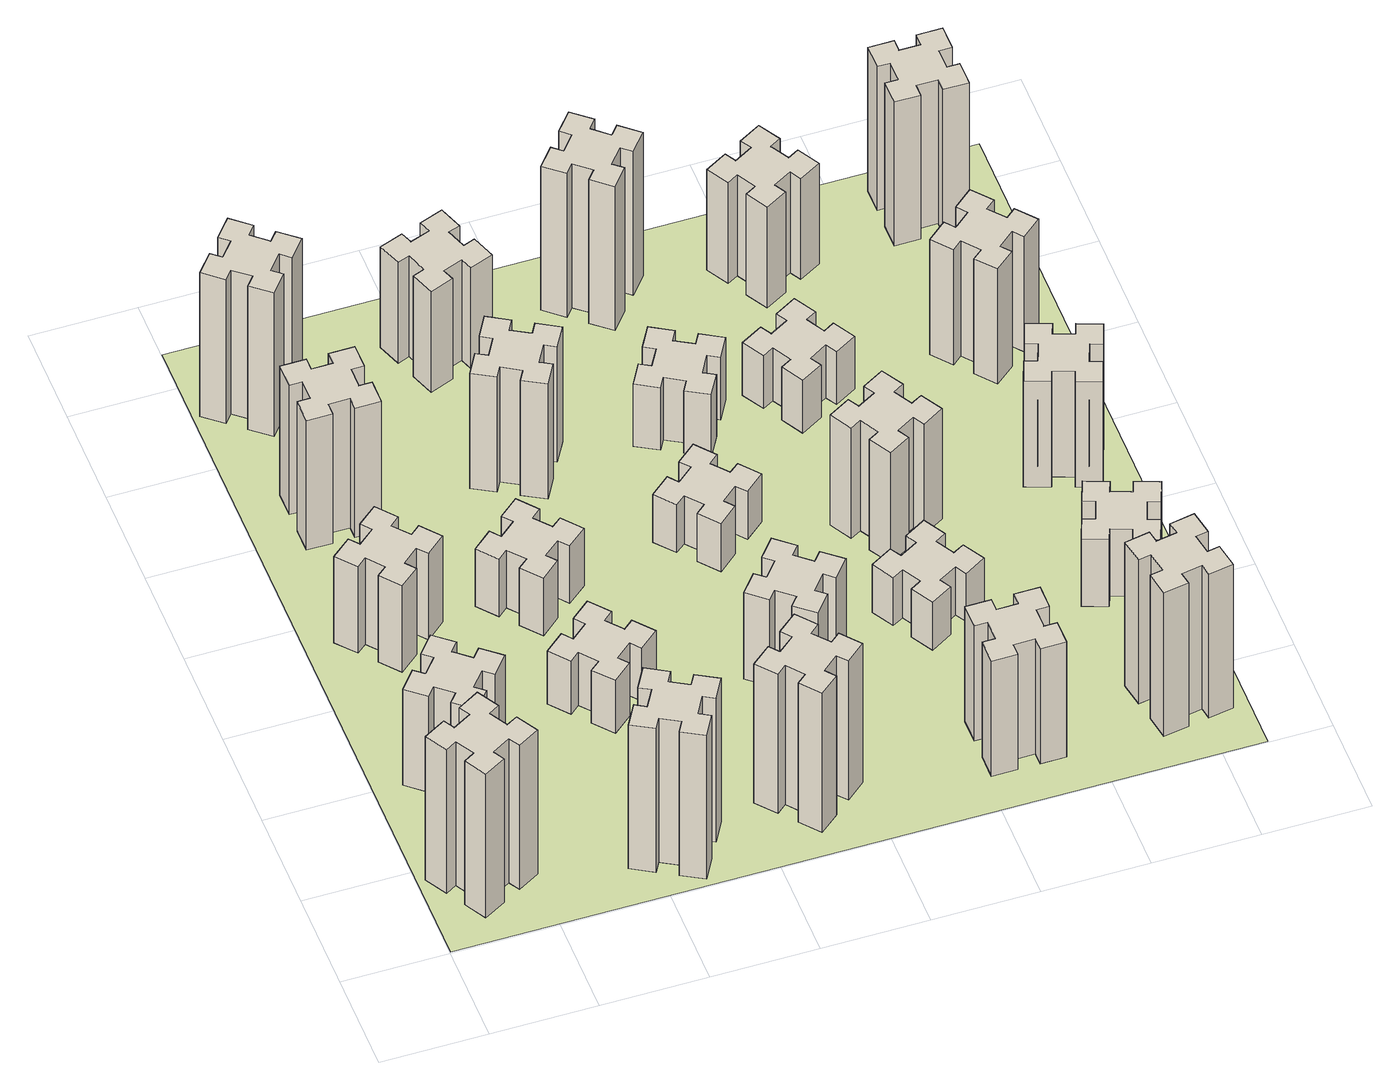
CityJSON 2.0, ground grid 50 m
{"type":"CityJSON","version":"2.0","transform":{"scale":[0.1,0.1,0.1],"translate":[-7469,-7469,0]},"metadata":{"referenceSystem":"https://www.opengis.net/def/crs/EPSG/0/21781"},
"CityObjects":{
"building1":{"type":"Building","attributes":{"class":"1000","function":"1000","usage":"1000","yearOfConstruction":2016,"roofType":"1000","measuredHeight":90,"storeysAboveGround":30,"storeysBelowGround":0},"geometry":[{"type":"Solid","lod":"1","boundaries":[[[[0,1,2,3,4,5,6,7,8,9,10,11,12,13,14,15,16,17,18,19]],[[17,16,20,21]],[[16,15,22,20]],[[15,14,23,22]],[[14,13,24,23]],[[13,12,25,24]],[[12,11,26,25]],[[11,10,27,26]],[[10,9,28,27]],[[9,8,29,28]],[[8,7,30,29]],[[7,6,31,30]],[[6,5,32,31]],[[5,4,33,32]],[[4,3,34,33]],[[3,2,35,34]],[[2,1,36,35]],[[1,0,37,36]],[[0,19,38,37]],[[19,18,39,38]],[[18,17,21,39]],[[24,25,26,27,28,29,30,31,32,33,34,35,36,37,38,39,21,20,22,23]]]]}]},
"building2":{"type":"Building","attributes":{"class":"1000","function":"1000","usage":"1000","yearOfConstruction":2016,"roofType":"1000","measuredHeight":60,"storeysAboveGround":30,"storeysBelowGround":0},"geometry":[{"type":"Solid","lod":"1","boundaries":[[[[40,41,42,43,44,45,46,47,48,49,50,51,52,53,54,55,56,57,58,59]],[[57,56,60,61]],[[56,55,62,60]],[[55,54,63,62]],[[54,53,64,63]],[[53,52,65,64]],[[52,51,66,65]],[[51,50,67,66]],[[50,49,68,67]],[[49,48,69,68]],[[48,47,70,69]],[[47,46,71,70]],[[46,45,72,71]],[[45,44,73,72]],[[44,43,74,73]],[[43,42,75,74]],[[42,41,76,75]],[[41,40,77,76]],[[40,59,78,77]],[[59,58,79,78]],[[58,57,61,79]],[[64,65,66,67,68,69,70,71,72,73,74,75,76,77,78,79,61,60,62,63]]]]}]},
"building3":{"type":"Building","attributes":{"class":"1000","function":"1000","usage":"1000","yearOfConstruction":2016,"roofType":"1000","measuredHeight":54,"storeysAboveGround":30,"storeysBelowGround":0},"geometry":[{"type":"Solid","lod":"1","boundaries":[[[[80,81,82,83,84,85,86,87,88,89,90,91,92,93,94,95,96,97,98,99]],[[97,96,100,101]],[[96,95,102,100]],[[95,94,103,102]],[[94,93,104,103]],[[93,92,105,104]],[[92,91,106,105]],[[91,90,107,106]],[[90,89,108,107]],[[89,88,109,108]],[[88,87,110,109]],[[87,86,111,110]],[[86,85,112,111]],[[85,84,113,112]],[[84,83,114,113]],[[83,82,115,114]],[[82,81,116,115]],[[81,80,117,116]],[[80,99,118,117]],[[99,98,119,118]],[[98,97,101,119]],[[104,105,106,107,108,109,110,111,112,113,114,115,116,117,118,119,101,100,102,103]]]]}]},
"building4":{"type":"Building","attributes":{"class":"1000","function":"1000","usage":"1000","yearOfConstruction":2016,"roofType":"1000","measuredHeight":81,"storeysAboveGround":30,"storeysBelowGround":0},"geometry":[{"type":"Solid","lod":"1","boundaries":[[[[120,121,122,123,124,125,126,127,128,129,130,131,132,133,134,135,136,137,138,139]],[[137,136,140,141]],[[136,135,142,140]],[[135,134,143,142]],[[134,133,144,143]],[[133,132,145,144]],[[132,131,146,145]],[[131,130,147,146]],[[130,129,148,147]],[[129,128,149,148]],[[128,127,150,149]],[[127,126,151,150]],[[126,125,152,151]],[[125,124,153,152]],[[124,123,154,153]],[[123,122,155,154]],[[122,121,156,155]],[[121,120,157,156]],[[120,139,158,157]],[[139,138,159,158]],[[138,137,141,159]],[[144,145,146,147,148,149,150,151,152,153,154,155,156,157,158,159,141,140,142,143]]]]}]},
"building5":{"type":"Building","attributes":{"class":"1000","function":"1000","usage":"1000","yearOfConstruction":2016,"roofType":"1000","measuredHeight":90,"storeysAboveGround":30,"storeysBelowGround":0},"geometry":[{"type":"Solid","lod":"1","boundaries":[[[[160,161,162,163,164,165,166,167,168,169,170,171,172,173,174,175,176,177,178,179]],[[177,176,180,181]],[[176,175,182,180]],[[175,174,183,182]],[[174,173,184,183]],[[173,172,185,184]],[[172,171,186,185]],[[171,170,187,186]],[[170,169,188,187]],[[169,168,189,188]],[[168,167,190,189]],[[167,166,191,190]],[[166,165,192,191]],[[165,164,193,192]],[[164,163,194,193]],[[163,162,195,194]],[[162,161,196,195]],[[161,160,197,196]],[[160,179,198,197]],[[179,178,199,198]],[[178,177,181,199]],[[184,185,186,187,188,189,190,191,192,193,194,195,196,197,198,199,181,180,182,183]]]]}]},
"building6":{"type":"Building","attributes":{"class":"1000","function":"1000","usage":"1000","yearOfConstruction":2016,"roofType":"1000","measuredHeight":90,"storeysAboveGround":30,"storeysBelowGround":0},"geometry":[{"type":"Solid","lod":"1","boundaries":[[[[200,201,202,203,204,205,206,207,208,209,210,211,212,213,214,215,216,217,218,219]],[[217,216,220,221]],[[216,215,222,220]],[[215,214,223,222]],[[214,213,224,223]],[[213,212,225,224]],[[212,211,226,225]],[[211,210,227,226]],[[210,209,228,227]],[[209,208,229,228]],[[208,207,230,229]],[[207,206,231,230]],[[206,205,232,231]],[[205,204,233,232]],[[204,203,234,233]],[[203,202,235,234]],[[202,201,236,235]],[[201,200,237,236]],[[200,219,238,237]],[[219,218,239,238]],[[218,217,221,239]],[[224,225,226,227,228,229,230,231,232,233,234,235,236,237,238,239,221,220,222,223]]]]}]},
"building7":{"type":"Building","attributes":{"class":"1000","function":"1000","usage":"1000","yearOfConstruction":2016,"roofType":"1000","measuredHeight":33,"storeysAboveGround":30,"storeysBelowGround":0},"geometry":[{"type":"Solid","lod":"1","boundaries":[[[[240,241,242,243,244,245,246,247,248,249,250,251,252,253,254,255,256,257,258,259]],[[257,256,260,261]],[[256,255,262,260]],[[255,254,263,262]],[[254,253,264,263]],[[253,252,265,264]],[[252,251,266,265]],[[251,250,267,266]],[[250,249,268,267]],[[249,248,269,268]],[[248,247,270,269]],[[247,246,271,270]],[[246,245,272,271]],[[245,244,273,272]],[[244,243,274,273]],[[243,242,275,274]],[[242,241,276,275]],[[241,240,277,276]],[[240,259,278,277]],[[259,258,279,278]],[[258,257,261,279]],[[264,265,266,267,268,269,270,271,272,273,274,275,276,277,278,279,261,260,262,263]]]]}]},
"building8":{"type":"Building","attributes":{"class":"1000","function":"1000","usage":"1000","yearOfConstruction":2016,"roofType":"1000","measuredHeight":36,"storeysAboveGround":30,"storeysBelowGround":0},"geometry":[{"type":"Solid","lod":"1","boundaries":[[[[280,281,282,283,284,285,286,287,288,289,290,291,292,293,294,295,296,297,298,299]],[[297,296,300,301]],[[296,295,302,300]],[[295,294,303,302]],[[294,293,304,303]],[[293,292,305,304]],[[292,291,306,305]],[[291,290,307,306]],[[290,289,308,307]],[[289,288,309,308]],[[288,287,310,309]],[[287,286,311,310]],[[286,285,312,311]],[[285,284,313,312]],[[284,283,314,313]],[[283,282,315,314]],[[282,281,316,315]],[[281,280,317,316]],[[280,299,318,317]],[[299,298,319,318]],[[298,297,301,319]],[[304,305,306,307,308,309,310,311,312,313,314,315,316,317,318,319,301,300,302,303]]]]}]},
"building9":{"type":"Building","attributes":{"class":"1000","function":"1000","usage":"1000","yearOfConstruction":2016,"roofType":"1000","measuredHeight":87,"storeysAboveGround":30,"storeysBelowGround":0},"geometry":[{"type":"Solid","lod":"1","boundaries":[[[[320,321,322,323,324,325,326,327,328,329,330,331,332,333,334,335,336,337,338,339]],[[337,336,340,341]],[[336,335,342,340]],[[335,334,343,342]],[[334,333,344,343]],[[333,332,345,344]],[[332,331,346,345]],[[331,330,347,346]],[[330,329,348,347]],[[329,328,349,348]],[[328,327,350,349]],[[327,326,351,350]],[[326,325,352,351]],[[325,324,353,352]],[[324,323,354,353]],[[323,322,355,354]],[[322,321,356,355]],[[321,320,357,356]],[[320,339,358,357]],[[339,338,359,358]],[[338,337,341,359]],[[344,345,346,347,348,349,350,351,352,353,354,355,356,357,358,359,341,340,342,343]]]]}]},
"building10":{"type":"Building","attributes":{"class":"1000","function":"1000","usage":"1000","yearOfConstruction":2016,"roofType":"1000","measuredHeight":72,"storeysAboveGround":30,"storeysBelowGround":0},"geometry":[{"type":"Solid","lod":"1","boundaries":[[[[360,361,362,363,364,365,366,367,368,369,370,371,372,373,374,375,376,377,378,379]],[[377,376,380,381]],[[376,375,382,380]],[[375,374,383,382]],[[374,373,384,383]],[[373,372,385,384]],[[372,371,386,385]],[[371,370,387,386]],[[370,369,388,387]],[[369,368,389,388]],[[368,367,390,389]],[[367,366,391,390]],[[366,365,392,391]],[[365,364,393,392]],[[364,363,394,393]],[[363,362,395,394]],[[362,361,396,395]],[[361,360,397,396]],[[360,379,398,397]],[[379,378,399,398]],[[378,377,381,399]],[[384,385,386,387,388,389,390,391,392,393,394,395,396,397,398,399,381,380,382,383]]]]}]},
"building11":{"type":"Building","attributes":{"class":"1000","function":"1000","usage":"1000","yearOfConstruction":2016,"roofType":"1000","measuredHeight":63,"storeysAboveGround":30,"storeysBelowGround":0},"geometry":[{"type":"Solid","lod":"1","boundaries":[[[[400,401,402,403,404,405,406,407,408,409,410,411,412,413,414,415,416,417,418,419]],[[417,416,420,421]],[[416,415,422,420]],[[415,414,423,422]],[[414,413,424,423]],[[413,412,425,424]],[[412,411,426,425]],[[411,410,427,426]],[[410,409,428,427]],[[409,408,429,428]],[[408,407,430,429]],[[407,406,431,430]],[[406,405,432,431]],[[405,404,433,432]],[[404,403,434,433]],[[403,402,435,434]],[[402,401,436,435]],[[401,400,437,436]],[[400,419,438,437]],[[419,418,439,438]],[[418,417,421,439]],[[424,425,426,427,428,429,430,431,432,433,434,435,436,437,438,439,421,420,422,423]]]]}]},
"building12":{"type":"Building","attributes":{"class":"1000","function":"1000","usage":"1000","yearOfConstruction":2016,"roofType":"1000","measuredHeight":54,"storeysAboveGround":30,"storeysBelowGround":0},"geometry":[{"type":"Solid","lod":"1","boundaries":[[[[440,441,442,443,444,445,446,447,448,449,450,451,452,453,454,455,456,457,458,459]],[[457,456,460,461]],[[456,455,462,460]],[[455,454,463,462]],[[454,453,464,463]],[[453,452,465,464]],[[452,451,466,465]],[[451,450,467,466]],[[450,449,468,467]],[[449,448,469,468]],[[448,447,470,469]],[[447,446,471,470]],[[446,445,472,471]],[[445,444,473,472]],[[444,443,474,473]],[[443,442,475,474]],[[442,441,476,475]],[[441,440,477,476]],[[440,459,478,477]],[[459,458,479,478]],[[458,457,461,479]],[[464,465,466,467,468,469,470,471,472,473,474,475,476,477,478,479,461,460,462,463]]]]}]},
"building13":{"type":"Building","attributes":{"class":"1000","function":"1000","usage":"1000","yearOfConstruction":2016,"roofType":"1000","measuredHeight":30,"storeysAboveGround":30,"storeysBelowGround":0},"geometry":[{"type":"Solid","lod":"1","boundaries":[[[[480,481,482,483,484,485,486,487,488,489,490,491,492,493,494,495,496,497,498,499]],[[497,496,500,501]],[[496,495,502,500]],[[495,494,503,502]],[[494,493,504,503]],[[493,492,505,504]],[[492,491,506,505]],[[491,490,507,506]],[[490,489,508,507]],[[489,488,509,508]],[[488,487,510,509]],[[487,486,511,510]],[[486,485,512,511]],[[485,484,513,512]],[[484,483,514,513]],[[483,482,515,514]],[[482,481,516,515]],[[481,480,517,516]],[[480,499,518,517]],[[499,498,519,518]],[[498,497,501,519]],[[504,505,506,507,508,509,510,511,512,513,514,515,516,517,518,519,501,500,502,503]]]]}]},
"building14":{"type":"Building","attributes":{"class":"1000","function":"1000","usage":"1000","yearOfConstruction":2016,"roofType":"1000","measuredHeight":39,"storeysAboveGround":30,"storeysBelowGround":0},"geometry":[{"type":"Solid","lod":"1","boundaries":[[[[520,521,522,523,524,525,526,527,528,529,530,531,532,533,534,535,536,537,538,539]],[[537,536,540,541]],[[536,535,542,540]],[[535,534,543,542]],[[534,533,544,543]],[[533,532,545,544]],[[532,531,546,545]],[[531,530,547,546]],[[530,529,548,547]],[[529,528,549,548]],[[528,527,550,549]],[[527,526,551,550]],[[526,525,552,551]],[[525,524,553,552]],[[524,523,554,553]],[[523,522,555,554]],[[522,521,556,555]],[[521,520,557,556]],[[520,539,558,557]],[[539,538,559,558]],[[538,537,541,559]],[[544,545,546,547,548,549,550,551,552,553,554,555,556,557,558,559,541,540,542,543]]]]}]},
"building15":{"type":"Building","attributes":{"class":"1000","function":"1000","usage":"1000","yearOfConstruction":2016,"roofType":"1000","measuredHeight":72,"storeysAboveGround":30,"storeysBelowGround":0},"geometry":[{"type":"Solid","lod":"1","boundaries":[[[[560,561,562,563,564,565,566,567,568,569,570,571,572,573,574,575,576,577,578,579]],[[577,576,580,581]],[[576,575,582,580]],[[575,574,583,582]],[[574,573,584,583]],[[573,572,585,584]],[[572,571,586,585]],[[571,570,587,586]],[[570,569,588,587]],[[569,568,589,588]],[[568,567,590,589]],[[567,566,591,590]],[[566,565,592,591]],[[565,564,593,592]],[[564,563,594,593]],[[563,562,595,594]],[[562,561,596,595]],[[561,560,597,596]],[[560,579,598,597]],[[579,578,599,598]],[[578,577,581,599]],[[584,585,586,587,588,589,590,591,592,593,594,595,596,597,598,599,581,580,582,583]]]]}]},
"building16":{"type":"Building","attributes":{"class":"1000","function":"1000","usage":"1000","yearOfConstruction":2016,"roofType":"1000","measuredHeight":90,"storeysAboveGround":30,"storeysBelowGround":0},"geometry":[{"type":"Solid","lod":"1","boundaries":[[[[600,601,602,603,604,605,606,607,608,609,610,611,612,613,614,615,616,617,618,619]],[[617,616,620,621]],[[616,615,622,620]],[[615,614,623,622]],[[614,613,624,623]],[[613,612,625,624]],[[612,611,626,625]],[[611,610,627,626]],[[610,609,628,627]],[[609,608,629,628]],[[608,607,630,629]],[[607,606,631,630]],[[606,605,632,631]],[[605,604,633,632]],[[604,603,634,633]],[[603,602,635,634]],[[602,601,636,635]],[[601,600,637,636]],[[600,619,638,637]],[[619,618,639,638]],[[618,617,621,639]],[[624,625,626,627,628,629,630,631,632,633,634,635,636,637,638,639,621,620,622,623]]]]}]},
"building17":{"type":"Building","attributes":{"class":"1000","function":"1000","usage":"1000","yearOfConstruction":2016,"roofType":"1000","measuredHeight":30,"storeysAboveGround":30,"storeysBelowGround":0},"geometry":[{"type":"Solid","lod":"1","boundaries":[[[[640,641,642,643,644,645,646,647,648,649,650,651,652,653,654,655,656,657,658,659]],[[657,656,660,661]],[[656,655,662,660]],[[655,654,663,662]],[[654,653,664,663]],[[653,652,665,664]],[[652,651,666,665]],[[651,650,667,666]],[[650,649,668,667]],[[649,648,669,668]],[[648,647,670,669]],[[647,646,671,670]],[[646,645,672,671]],[[645,644,673,672]],[[644,643,674,673]],[[643,642,675,674]],[[642,641,676,675]],[[641,640,677,676]],[[640,659,678,677]],[[659,658,679,678]],[[658,657,661,679]],[[664,665,666,667,668,669,670,671,672,673,674,675,676,677,678,679,661,660,662,663]]]]}]},
"building18":{"type":"Building","attributes":{"class":"1000","function":"1000","usage":"1000","yearOfConstruction":2016,"roofType":"1000","measuredHeight":69,"storeysAboveGround":30,"storeysBelowGround":0},"geometry":[{"type":"Solid","lod":"1","boundaries":[[[[680,681,682,683,684,685,686,687,688,689,690,691,692,693,694,695,696,697,698,699]],[[697,696,700,701]],[[696,695,702,700]],[[695,694,703,702]],[[694,693,704,703]],[[693,692,705,704]],[[692,691,706,705]],[[691,690,707,706]],[[690,689,708,707]],[[689,688,709,708]],[[688,687,710,709]],[[687,686,711,710]],[[686,685,712,711]],[[685,684,713,712]],[[684,683,714,713]],[[683,682,715,714]],[[682,681,716,715]],[[681,680,717,716]],[[680,699,718,717]],[[699,698,719,718]],[[698,697,701,719]],[[704,705,706,707,708,709,710,711,712,713,714,715,716,717,718,719,701,700,702,703]]]]}]},
"building19":{"type":"Building","attributes":{"class":"1000","function":"1000","usage":"1000","yearOfConstruction":2016,"roofType":"1000","measuredHeight":33,"storeysAboveGround":30,"storeysBelowGround":0},"geometry":[{"type":"Solid","lod":"1","boundaries":[[[[720,721,722,723,724,725,726,727,728,729,730,731,732,733,734,735,736,737,738,739]],[[737,736,740,741]],[[736,735,742,740]],[[735,734,743,742]],[[734,733,744,743]],[[733,732,745,744]],[[732,731,746,745]],[[731,730,747,746]],[[730,729,748,747]],[[729,728,749,748]],[[728,727,750,749]],[[727,726,751,750]],[[726,725,752,751]],[[725,724,753,752]],[[724,723,754,753]],[[723,722,755,754]],[[722,721,756,755]],[[721,720,757,756]],[[720,739,758,757]],[[739,738,759,758]],[[738,737,741,759]],[[744,745,746,747,748,749,750,751,752,753,754,755,756,757,758,759,741,740,742,743]]]]}]},
"building20":{"type":"Building","attributes":{"class":"1000","function":"1000","usage":"1000","yearOfConstruction":2016,"roofType":"1000","measuredHeight":90,"storeysAboveGround":30,"storeysBelowGround":0},"geometry":[{"type":"Solid","lod":"1","boundaries":[[[[760,761,762,763,764,765,766,767,768,769,770,771,772,773,774,775,776,777,778,779]],[[777,776,780,781]],[[776,775,782,780]],[[775,774,783,782]],[[774,773,784,783]],[[773,772,785,784]],[[772,771,786,785]],[[771,770,787,786]],[[770,769,788,787]],[[769,768,789,788]],[[768,767,790,789]],[[767,766,791,790]],[[766,765,792,791]],[[765,764,793,792]],[[764,763,794,793]],[[763,762,795,794]],[[762,761,796,795]],[[761,760,797,796]],[[760,779,798,797]],[[779,778,799,798]],[[778,777,781,799]],[[784,785,786,787,788,789,790,791,792,793,794,795,796,797,798,799,781,780,782,783]]]]}]},
"building21":{"type":"Building","attributes":{"class":"1000","function":"1000","usage":"1000","yearOfConstruction":2016,"roofType":"1000","measuredHeight":63,"storeysAboveGround":30,"storeysBelowGround":0},"geometry":[{"type":"Solid","lod":"1","boundaries":[[[[800,801,802,803,804,805,806,807,808,809,810,811,812,813,814,815,816,817,818,819]],[[817,816,820,821]],[[816,815,822,820]],[[815,814,823,822]],[[814,813,824,823]],[[813,812,825,824]],[[812,811,826,825]],[[811,810,827,826]],[[810,809,828,827]],[[809,808,829,828]],[[808,807,830,829]],[[807,806,831,830]],[[806,805,832,831]],[[805,804,833,832]],[[804,803,834,833]],[[803,802,835,834]],[[802,801,836,835]],[[801,800,837,836]],[[800,819,838,837]],[[819,818,839,838]],[[818,817,821,839]],[[824,825,826,827,828,829,830,831,832,833,834,835,836,837,838,839,821,820,822,823]]]]}]},
"building22":{"type":"Building","attributes":{"class":"1000","function":"1000","usage":"1000","yearOfConstruction":2016,"roofType":"1000","measuredHeight":42,"storeysAboveGround":30,"storeysBelowGround":0},"geometry":[{"type":"Solid","lod":"1","boundaries":[[[[840,841,842,843,844,845,846,847,848,849,850,851,852,853,854,855,856,857,858,859]],[[857,856,860,861]],[[856,855,862,860]],[[855,854,863,862]],[[854,853,864,863]],[[853,852,865,864]],[[852,851,866,865]],[[851,850,867,866]],[[850,849,868,867]],[[849,848,869,868]],[[848,847,870,869]],[[847,846,871,870]],[[846,845,872,871]],[[845,844,873,872]],[[844,843,874,873]],[[843,842,875,874]],[[842,841,876,875]],[[841,840,877,876]],[[840,859,878,877]],[[859,858,879,878]],[[858,857,861,879]],[[864,865,866,867,868,869,870,871,872,873,874,875,876,877,878,879,861,860,862,863]]]]}]},
"building23":{"type":"Building","attributes":{"class":"1000","function":"1000","usage":"1000","yearOfConstruction":2016,"roofType":"1000","measuredHeight":66,"storeysAboveGround":30,"storeysBelowGround":0},"geometry":[{"type":"Solid","lod":"1","boundaries":[[[[880,881,882,883,884,885,886,887,888,889,890,891,892,893,894,895,896,897,898,899]],[[897,896,900,901]],[[896,895,902,900]],[[895,894,903,902]],[[894,893,904,903]],[[893,892,905,904]],[[892,891,906,905]],[[891,890,907,906]],[[890,889,908,907]],[[889,888,909,908]],[[888,887,910,909]],[[887,886,911,910]],[[886,885,912,911]],[[885,884,913,912]],[[884,883,914,913]],[[883,882,915,914]],[[882,881,916,915]],[[881,880,917,916]],[[880,899,918,917]],[[899,898,919,918]],[[898,897,901,919]],[[904,905,906,907,908,909,910,911,912,913,914,915,916,917,918,919,901,900,902,903]]]]}]},
"building24":{"type":"Building","attributes":{"class":"1000","function":"1000","usage":"1000","yearOfConstruction":2016,"roofType":"1000","measuredHeight":72,"storeysAboveGround":30,"storeysBelowGround":0},"geometry":[{"type":"Solid","lod":"1","boundaries":[[[[920,921,922,923,924,925,926,927,928,929,930,931,932,933,934,935,936,937,938,939]],[[937,936,940,941]],[[936,935,942,940]],[[935,934,943,942]],[[934,933,944,943]],[[933,932,945,944]],[[932,931,946,945]],[[931,930,947,946]],[[930,929,948,947]],[[929,928,949,948]],[[928,927,950,949]],[[927,926,951,950]],[[926,925,952,951]],[[925,924,953,952]],[[924,923,954,953]],[[923,922,955,954]],[[922,921,956,955]],[[921,920,957,956]],[[920,939,958,957]],[[939,938,959,958]],[[938,937,941,959]],[[944,945,946,947,948,949,950,951,952,953,954,955,956,957,958,959,941,940,942,943]]]]}]},
"building25":{"type":"Building","attributes":{"class":"1000","function":"1000","usage":"1000","yearOfConstruction":2016,"roofType":"1000","measuredHeight":90,"storeysAboveGround":30,"storeysBelowGround":0},"geometry":[{"type":"Solid","lod":"1","boundaries":[[[[960,961,962,963,964,965,966,967,968,969,970,971,972,973,974,975,976,977,978,979]],[[977,976,980,981]],[[976,975,982,980]],[[975,974,983,982]],[[974,973,984,983]],[[973,972,985,984]],[[972,971,986,985]],[[971,970,987,986]],[[970,969,988,987]],[[969,968,989,988]],[[968,967,990,989]],[[967,966,991,990]],[[966,965,992,991]],[[965,964,993,992]],[[964,963,994,993]],[[963,962,995,994]],[[962,961,996,995]],[[961,960,997,996]],[[960,979,998,997]],[[979,978,999,998]],[[978,977,981,999]],[[984,985,986,987,988,989,990,991,992,993,994,995,996,997,998,999,981,980,982,983]]]]}]},
"landuse1":{"type":"LandUse","attributes":{"name":"plot1","function":"1010"},"geometry":[{"type":"MultiSurface","lod":"1","boundaries":[[[1000,1001,1002,1003]]]}]}
},
"vertices":[
[287,255,0],[374,305,0],[404,253,0],[508,313,0],[448,417,0],[396,387,0],[346,474,0],[398,504,0],[338,608,0],[234,548,0],[264,496,0],[177,446,0],[147,498,0],[43,438,0],[103,334,0],[155,364,0],[205,277,0],[153,247,0],[213,143,0],[317,203,0],[205,277,900],[153,247,900],[155,364,900],[103,334,900],[43,438,900],[147,498,900],[177,446,900],[264,496,900],[234,548,900],[338,608,900],[398,504,900],[346,474,900],[396,387,900],[448,417,900],[508,313,900],[404,253,900],[374,305,900],[287,255,900],[317,203,900],[213,143,900],
[484,1067,0],[408,1132,0],[446,1178,0],[354,1255,0],[277,1163,0],[323,1124,0],[259,1048,0],[213,1086,0],[136,994,0],[228,917,0],[266,963,0],[343,899,0],[304,853,0],[396,776,0],[473,868,0],[427,906,0],[492,983,0],[538,944,0],[615,1036,0],[523,1113,0],[492,983,600],[538,944,600],[427,906,600],[473,868,600],[396,776,600],[304,853,600],[343,899,600],[266,963,600],[228,917,600],[136,994,600],[213,1086,600],[259,1048,600],[323,1124,600],[277,1163,600],[354,1255,600],[446,1178,600],[408,1132,600],[484,1067,600],[523,1113,600],[615,1036,600],
[492,1888,0],[427,1964,0],[473,2003,0],[396,2095,0],[304,2018,0],[343,1972,0],[266,1907,0],[228,1953,0],[136,1876,0],[213,1784,0],[259,1823,0],[323,1746,0],[277,1708,0],[354,1616,0],[446,1693,0],[408,1739,0],[484,1803,0],[523,1757,0],[615,1834,0],[538,1926,0],[484,1803,540],[523,1757,540],[408,1739,540],[446,1693,540],[354,1616,540],[277,1708,540],[323,1746,540],[259,1823,540],[213,1784,540],[136,1876,540],[228,1953,540],[266,1907,540],[343,1972,540],[304,2018,540],[396,2095,540],[473,2003,540],[427,1964,540],[492,1888,540],[538,1926,540],[615,1834,540],
[485,2545,0],[485,2645,0],[545,2645,0],[545,2765,0],[425,2765,0],[425,2705,0],[325,2705,0],[325,2765,0],[205,2765,0],[205,2645,0],[265,2645,0],[265,2545,0],[205,2545,0],[205,2425,0],[325,2425,0],[325,2485,0],[425,2485,0],[425,2425,0],[545,2425,0],[545,2545,0],[425,2485,810],[425,2425,810],[325,2485,810],[325,2425,810],[205,2425,810],[205,2545,810],[265,2545,810],[265,2645,810],[205,2645,810],[205,2765,810],[325,2765,810],[325,2705,810],[425,2705,810],[425,2765,810],[545,2765,810],[545,2645,810],[485,2645,810],[485,2545,810],[545,2545,810],[545,2425,810],
[1214,346,0],[1127,396,0],[1157,448,0],[1053,508,0],[993,404,0],[1045,374,0],[995,287,0],[943,317,0],[883,213,0],[987,153,0],[1017,205,0],[1104,155,0],[1074,103,0],[1178,43,0],[1238,147,0],[1186,177,0],[1236,264,0],[1288,234,0],[1348,338,0],[1244,398,0],[1236,264,900],[1288,234,900],[1186,177,900],[1238,147,900],[1178,43,900],[1074,103,900],[1104,155,900],[1017,205,900],[987,153,900],[883,213,900],[943,317,900],[995,287,900],[1045,374,900],[993,404,900],[1053,508,900],[1157,448,900],[1127,396,900],[1214,346,900],[1244,398,900],[1348,338,900],
[384,3387,0],[308,3452,0],[346,3498,0],[254,3575,0],[177,3483,0],[223,3444,0],[159,3368,0],[113,3406,0],[36,3314,0],[128,3237,0],[166,3283,0],[243,3219,0],[204,3173,0],[296,3096,0],[373,3188,0],[327,3226,0],[392,3303,0],[438,3264,0],[515,3356,0],[423,3433,0],[392,3303,900],[438,3264,900],[327,3226,900],[373,3188,900],[296,3096,900],[204,3173,900],[243,3219,900],[166,3283,900],[128,3237,900],[36,3314,900],[113,3406,900],[159,3368,900],[223,3444,900],[177,3483,900],[254,3575,900],[346,3498,900],[308,3452,900],[384,3387,900],[423,3433,900],[515,3356,900],
[1083,1332,0],[1006,1267,0],[968,1313,0],[876,1236,0],[953,1144,0],[999,1183,0],[1063,1106,0],[1017,1068,0],[1094,976,0],[1186,1053,0],[1148,1099,0],[1224,1163,0],[1263,1117,0],[1355,1194,0],[1278,1286,0],[1232,1248,0],[1167,1324,0],[1213,1363,0],[1136,1455,0],[1044,1378,0],[1167,1324,330],[1213,1363,330],[1232,1248,330],[1278,1286,330],[1355,1194,330],[1263,1117,330],[1224,1163,330],[1148,1099,330],[1186,1053,330],[1094,976,330],[1017,1068,330],[1063,1106,330],[999,1183,330],[953,1144,330],[876,1236,330],[968,1313,330],[1006,1267,330],[1083,1332,330],[1044,1378,330],[1136,1455,330],
[983,1972,0],[906,1907,0],[868,1953,0],[776,1876,0],[853,1784,0],[899,1823,0],[963,1746,0],[917,1708,0],[994,1616,0],[1086,1693,0],[1048,1739,0],[1124,1803,0],[1163,1757,0],[1255,1834,0],[1178,1926,0],[1132,1888,0],[1067,1964,0],[1113,2003,0],[1036,2095,0],[944,2018,0],[1067,1964,360],[1113,2003,360],[1132,1888,360],[1178,1926,360],[1255,1834,360],[1163,1757,360],[1124,1803,360],[1048,1739,360],[1086,1693,360],[994,1616,360],[917,1708,360],[963,1746,360],[899,1823,360],[853,1784,360],[776,1876,360],[868,1953,360],[906,1907,360],[983,1972,360],[944,2018,360],[1036,2095,360],
[1639,343,0],[1703,266,0],[1657,228,0],[1734,136,0],[1826,213,0],[1788,259,0],[1864,323,0],[1903,277,0],[1995,354,0],[1918,446,0],[1872,408,0],[1807,484,0],[1853,523,0],[1776,615,0],[1684,538,0],[1723,492,0],[1646,427,0],[1608,473,0],[1516,396,0],[1593,304,0],[1646,427,870],[1608,473,870],[1723,492,870],[1684,538,870],[1776,615,870],[1853,523,870],[1807,484,870],[1872,408,870],[1918,446,870],[1995,354,870],[1903,277,870],[1864,323,870],[1788,259,870],[1826,213,870],[1734,136,870],[1657,228,870],[1703,266,870],[1639,343,870],[1593,304,870],[1516,396,870],
[1314,2666,0],[1227,2716,0],[1257,2768,0],[1153,2828,0],[1093,2724,0],[1145,2694,0],[1095,2607,0],[1043,2637,0],[983,2533,0],[1087,2473,0],[1117,2525,0],[1204,2475,0],[1174,2423,0],[1278,2363,0],[1338,2467,0],[1286,2497,0],[1336,2584,0],[1388,2554,0],[1448,2658,0],[1344,2718,0],[1336,2584,720],[1388,2554,720],[1286,2497,720],[1338,2467,720],[1278,2363,720],[1174,2423,720],[1204,2475,720],[1117,2525,720],[1087,2473,720],[983,2533,720],[1043,2637,720],[1095,2607,720],[1145,2694,720],[1093,2724,720],[1153,2828,720],[1257,2768,720],[1227,2716,720],[1314,2666,720],[1344,2718,720],[1448,2658,720],
[1125,3456,0],[1031,3422,0],[1010,3478,0],[897,3437,0],[939,3324,0],[995,3345,0],[1029,3251,0],[973,3230,0],[1014,3117,0],[1127,3159,0],[1106,3215,0],[1200,3249,0],[1220,3193,0],[1333,3234,0],[1292,3347,0],[1236,3326,0],[1202,3420,0],[1258,3440,0],[1217,3553,0],[1104,3512,0],[1202,3420,630],[1258,3440,630],[1236,3326,630],[1292,3347,630],[1333,3234,630],[1220,3193,630],[1200,3249,630],[1106,3215,630],[1127,3159,630],[1014,3117,630],[973,3230,630],[1029,3251,630],[995,3345,630],[939,3324,630],[897,3437,630],[1010,3478,630],[1031,3422,630],[1125,3456,630],[1104,3512,630],[1217,3553,630],
[1846,1063,0],[1923,999,0],[1884,953,0],[1976,876,0],[2053,968,0],[2007,1006,0],[2072,1083,0],[2118,1044,0],[2195,1136,0],[2103,1213,0],[2064,1167,0],[1988,1232,0],[2026,1278,0],[1934,1355,0],[1857,1263,0],[1903,1224,0],[1839,1148,0],[1793,1186,0],[1716,1094,0],[1808,1017,0],[1839,1148,540],[1793,1186,540],[1903,1224,540],[1857,1263,540],[1934,1355,540],[2026,1278,540],[1988,1232,540],[2064,1167,540],[2103,1213,540],[2195,1136,540],[2118,1044,540],[2072,1083,540],[2007,1006,540],[2053,968,540],[1976,876,540],[1884,953,540],[1923,999,540],[1846,1063,540],[1808,1017,540],[1716,1094,540],
[1972,1988,0],[1907,2064,0],[1953,2103,0],[1876,2195,0],[1784,2118,0],[1823,2072,0],[1746,2007,0],[1708,2053,0],[1616,1976,0],[1693,1884,0],[1739,1923,0],[1803,1846,0],[1757,1808,0],[1834,1716,0],[1926,1793,0],[1888,1839,0],[1964,1903,0],[2003,1857,0],[2095,1934,0],[2018,2026,0],[1964,1903,300],[2003,1857,300],[1888,1839,300],[1926,1793,300],[1834,1716,300],[1757,1808,300],[1803,1846,300],[1739,1923,300],[1693,1884,300],[1616,1976,300],[1708,2053,300],[1746,2007,300],[1823,2072,300],[1784,2118,300],[1876,2195,300],[1953,2103,300],[1907,2064,300],[1972,1988,300],[2018,2026,300],[2095,1934,300],
[2026,2497,0],[2076,2584,0],[2128,2554,0],[2188,2658,0],[2084,2718,0],[2054,2666,0],[1967,2716,0],[1997,2768,0],[1893,2828,0],[1833,2724,0],[1885,2694,0],[1835,2607,0],[1783,2637,0],[1723,2533,0],[1827,2473,0],[1857,2525,0],[1944,2475,0],[1914,2423,0],[2018,2363,0],[2078,2467,0],[1944,2475,390],[1914,2423,390],[1857,2525,390],[1827,2473,390],[1723,2533,390],[1783,2637,390],[1835,2607,390],[1885,2694,390],[1833,2724,390],[1893,2828,390],[1997,2768,390],[1967,2716,390],[2054,2666,390],[2084,2718,390],[2188,2658,390],[2128,2554,390],[2076,2584,390],[2026,2497,390],[2078,2467,390],[2018,2363,390],
[2805,325,0],[2805,425,0],[2865,425,0],[2865,545,0],[2745,545,0],[2745,485,0],[2645,485,0],[2645,545,0],[2525,545,0],[2525,425,0],[2585,425,0],[2585,325,0],[2525,325,0],[2525,205,0],[2645,205,0],[2645,265,0],[2745,265,0],[2745,205,0],[2865,205,0],[2865,325,0],[2745,265,720],[2745,205,720],[2645,265,720],[2645,205,720],[2525,205,720],[2525,325,720],[2585,325,720],[2585,425,720],[2525,425,720],[2525,545,720],[2645,545,720],[2645,485,720],[2745,485,720],[2745,545,720],[2865,545,720],[2865,425,720],[2805,425,720],[2805,325,720],[2865,325,720],[2865,205,720],
[1746,3383,0],[1823,3319,0],[1784,3273,0],[1876,3196,0],[1953,3288,0],[1907,3326,0],[1972,3403,0],[2018,3364,0],[2095,3456,0],[2003,3533,0],[1964,3487,0],[1888,3552,0],[1926,3598,0],[1834,3675,0],[1757,3583,0],[1803,3544,0],[1739,3468,0],[1693,3506,0],[1616,3414,0],[1708,3337,0],[1739,3468,900],[1693,3506,900],[1803,3544,900],[1757,3583,900],[1834,3675,900],[1926,3598,900],[1888,3552,900],[1964,3487,900],[2003,3533,900],[2095,3456,900],[2018,3364,900],[1972,3403,900],[1907,3326,900],[1953,3288,900],[1876,3196,900],[1784,3273,900],[1823,3319,900],[1746,3383,900],[1708,3337,900],[1616,3414,900],
[2607,1095,0],[2694,1145,0],[2724,1093,0],[2828,1153,0],[2768,1257,0],[2716,1227,0],[2666,1314,0],[2718,1344,0],[2658,1448,0],[2554,1388,0],[2584,1336,0],[2497,1286,0],[2467,1338,0],[2363,1278,0],[2423,1174,0],[2475,1204,0],[2525,1117,0],[2473,1087,0],[2533,983,0],[2637,1043,0],[2525,1117,300],[2473,1087,300],[2475,1204,300],[2423,1174,300],[2363,1278,300],[2467,1338,300],[2497,1286,300],[2584,1336,300],[2554,1388,300],[2658,1448,300],[2718,1344,300],[2666,1314,300],[2716,1227,300],[2768,1257,300],[2828,1153,300],[2724,1093,300],[2694,1145,300],[2607,1095,300],[2637,1043,300],[2533,983,300],
[2716,1767,0],[2666,1854,0],[2718,1884,0],[2658,1988,0],[2554,1928,0],[2584,1876,0],[2497,1826,0],[2467,1878,0],[2363,1818,0],[2423,1714,0],[2475,1744,0],[2525,1657,0],[2473,1627,0],[2533,1523,0],[2637,1583,0],[2607,1635,0],[2694,1685,0],[2724,1633,0],[2828,1693,0],[2768,1797,0],[2694,1685,690],[2724,1633,690],[2607,1635,690],[2637,1583,690],[2533,1523,690],[2473,1627,690],[2525,1657,690],[2475,1744,690],[2423,1714,690],[2363,1818,690],[2467,1878,690],[2497,1826,690],[2584,1876,690],[2554,1928,690],[2658,1988,690],[2718,1884,690],[2666,1854,690],[2716,1767,690],[2768,1797,690],[2828,1693,690],
[2375,2584,0],[2425,2497,0],[2373,2467,0],[2433,2363,0],[2537,2423,0],[2507,2475,0],[2594,2525,0],[2624,2473,0],[2728,2533,0],[2668,2637,0],[2616,2607,0],[2566,2694,0],[2618,2724,0],[2558,2828,0],[2454,2768,0],[2484,2716,0],[2397,2666,0],[2367,2718,0],[2263,2658,0],[2323,2554,0],[2397,2666,330],[2367,2718,330],[2484,2716,330],[2454,2768,330],[2558,2828,330],[2618,2724,330],[2566,2694,330],[2616,2607,330],[2668,2637,330],[2728,2533,330],[2624,2473,330],[2594,2525,330],[2507,2475,330],[2537,2423,330],[2433,2363,330],[2373,2467,330],[2425,2497,330],[2375,2584,330],[2323,2554,330],[2263,2658,330],
[3465,492,0],[3367,475,0],[3357,534,0],[3238,513,0],[3259,395,0],[3318,405,0],[3336,307,0],[3277,297,0],[3297,178,0],[3416,199,0],[3405,258,0],[3504,276,0],[3514,217,0],[3632,237,0],[3611,356,0],[3552,345,0],[3535,444,0],[3594,454,0],[3573,572,0],[3455,551,0],[3535,444,900],[3594,454,900],[3552,345,900],[3611,356,900],[3632,237,900],[3514,217,900],[3504,276,900],[3405,258,900],[3416,199,900],[3297,178,900],[3277,297,900],[3336,307,900],[3318,405,900],[3259,395,900],[3238,513,900],[3357,534,900],[3367,475,900],[3465,492,900],[3455,551,900],[3573,572,900],
[2716,3347,0],[2666,3434,0],[2718,3464,0],[2658,3568,0],[2554,3508,0],[2584,3456,0],[2497,3406,0],[2467,3458,0],[2363,3398,0],[2423,3294,0],[2475,3324,0],[2525,3237,0],[2473,3207,0],[2533,3103,0],[2637,3163,0],[2607,3215,0],[2694,3265,0],[2724,3213,0],[2828,3273,0],[2768,3377,0],[2694,3265,630],[2724,3213,630],[2607,3215,630],[2637,3163,630],[2533,3103,630],[2473,3207,630],[2525,3237,630],[2475,3324,630],[2423,3294,630],[2363,3398,630],[2467,3458,630],[2497,3406,630],[2584,3456,630],[2554,3508,630],[2658,3568,630],[2718,3464,630],[2666,3434,630],[2716,3347,630],[2768,3377,630],[2828,3273,630],
[3351,1029,0],[3445,995,0],[3424,939,0],[3537,897,0],[3578,1010,0],[3522,1031,0],[3556,1125,0],[3612,1104,0],[3653,1217,0],[3540,1258,0],[3520,1202,0],[3426,1236,0],[3447,1292,0],[3334,1333,0],[3293,1220,0],[3349,1200,0],[3315,1106,0],[3259,1127,0],[3217,1014,0],[3330,973,0],[3315,1106,420],[3259,1127,420],[3349,1200,420],[3293,1220,420],[3334,1333,420],[3447,1292,420],[3426,1236,420],[3520,1202,420],[3540,1258,420],[3653,1217,420],[3612,1104,420],[3556,1125,420],[3522,1031,420],[3578,1010,420],[3537,897,420],[3424,939,420],[3445,995,420],[3351,1029,420],[3330,973,420],[3217,1014,420],
[3520,1942,0],[3426,1976,0],[3447,2032,0],[3334,2073,0],[3293,1960,0],[3349,1940,0],[3315,1846,0],[3259,1867,0],[3217,1754,0],[3330,1713,0],[3351,1769,0],[3445,1735,0],[3424,1679,0],[3537,1637,0],[3578,1750,0],[3522,1771,0],[3556,1865,0],[3612,1844,0],[3653,1957,0],[3540,1998,0],[3556,1865,660],[3612,1844,660],[3522,1771,660],[3578,1750,660],[3537,1637,660],[3424,1679,660],[3445,1735,660],[3351,1769,660],[3330,1713,660],[3217,1754,660],[3259,1867,660],[3315,1846,660],[3349,1940,660],[3293,1960,660],[3334,2073,660],[3447,2032,660],[3426,1976,660],[3520,1942,660],[3540,1998,660],[3653,1957,660],
[3219,2563,0],[3283,2486,0],[3237,2448,0],[3314,2356,0],[3406,2433,0],[3368,2479,0],[3444,2543,0],[3483,2497,0],[3575,2574,0],[3498,2666,0],[3452,2628,0],[3387,2704,0],[3433,2743,0],[3356,2835,0],[3264,2758,0],[3303,2712,0],[3226,2647,0],[3188,2693,0],[3096,2616,0],[3173,2524,0],[3226,2647,720],[3188,2693,720],[3303,2712,720],[3264,2758,720],[3356,2835,720],[3433,2743,720],[3387,2704,720],[3452,2628,720],[3498,2666,720],[3575,2574,720],[3483,2497,720],[3444,2543,720],[3368,2479,720],[3406,2433,720],[3314,2356,720],[3237,2448,720],[3283,2486,720],[3219,2563,720],[3173,2524,720],[3096,2616,720],
[3285,3325,0],[3385,3325,0],[3385,3265,0],[3505,3265,0],[3505,3385,0],[3445,3385,0],[3445,3485,0],[3505,3485,0],[3505,3605,0],[3385,3605,0],[3385,3545,0],[3285,3545,0],[3285,3605,0],[3165,3605,0],[3165,3485,0],[3225,3485,0],[3225,3385,0],[3165,3385,0],[3165,3265,0],[3285,3265,0],[3225,3385,900],[3165,3385,900],[3225,3485,900],[3165,3485,900],[3165,3605,900],[3285,3605,900],[3285,3545,900],[3385,3545,900],[3385,3605,900],[3505,3605,900],[3505,3485,900],[3445,3485,900],[3445,3385,900],[3505,3385,900],[3505,3265,900],[3385,3265,900],[3385,3325,900],[3285,3325,900],[3285,3265,900],[3165,3265,900],
[5,3705,0],[3705,3705,0],[3705,5,0],[5,5,0]
]}
